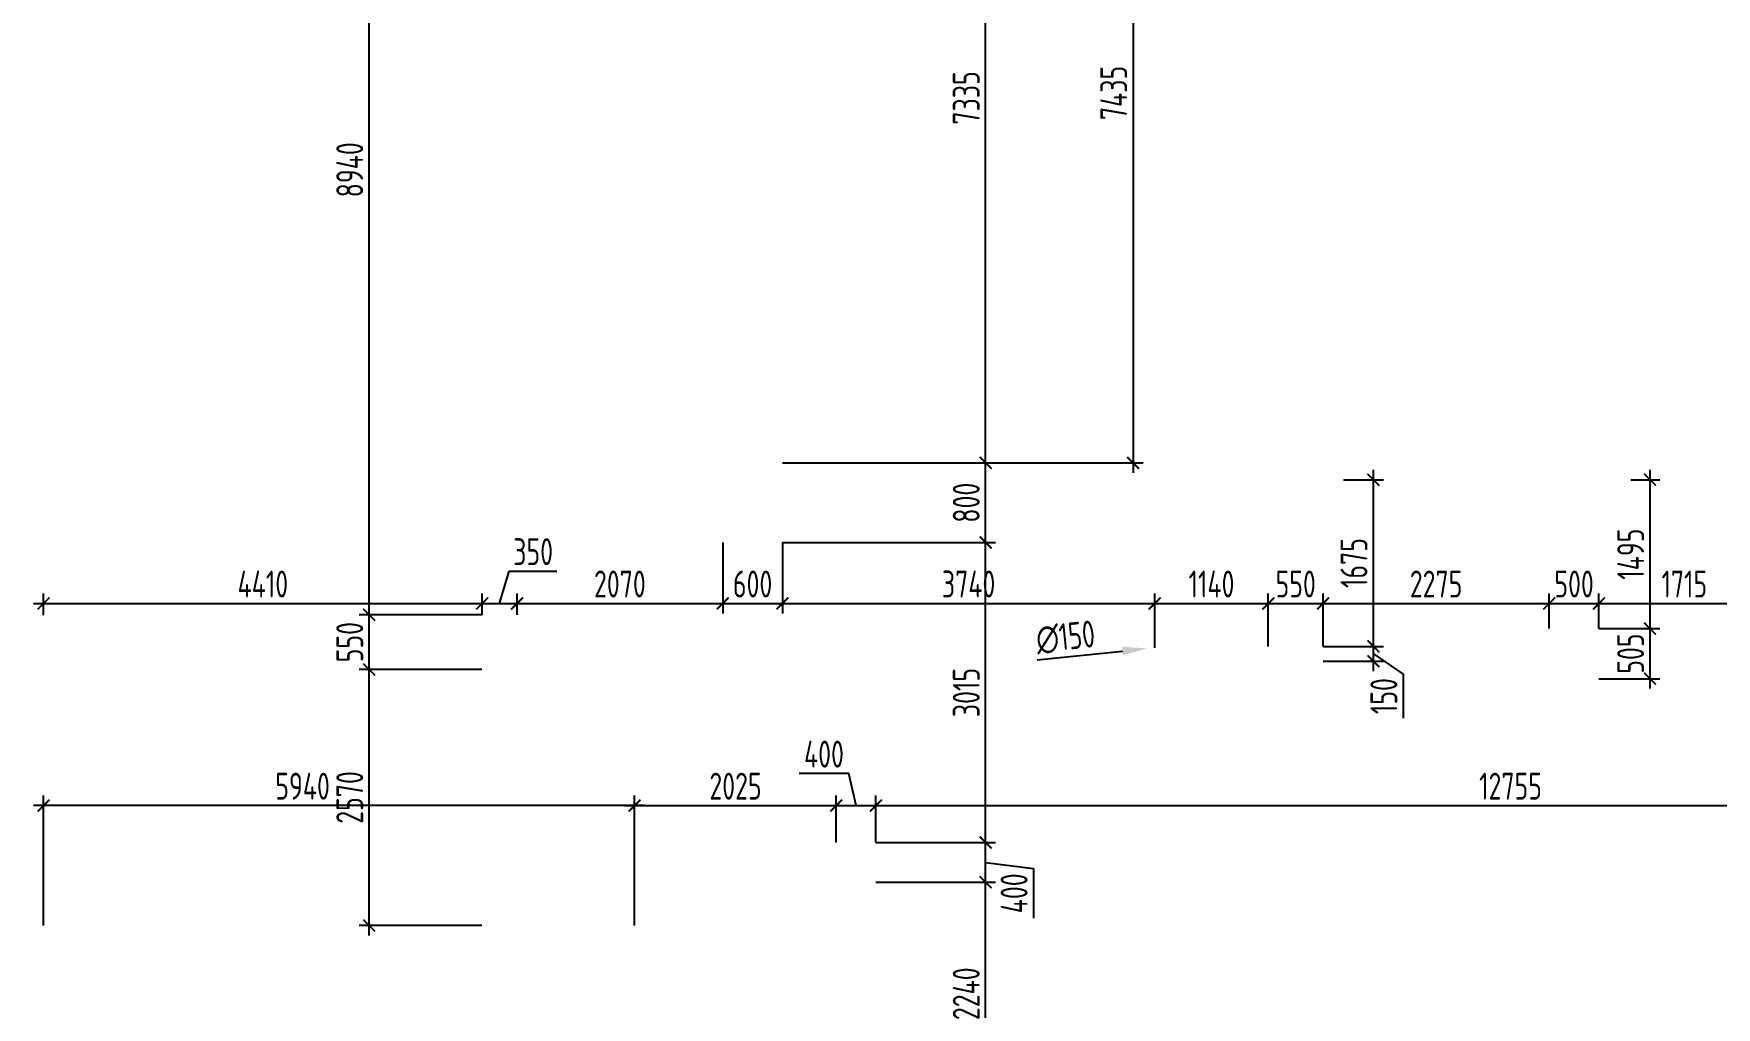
# Model space of a CAD drawing. Header units: millimetres. Extents: x -180271 to 536090, y 55086 to 131231.
# Drawn here: x 460994 to 477906, y 105749 to 115530 of the extents above; entities that cross this region are included whole.
import ezdxf

# ---------------------------------------------------------------- set-up
doc = ezdxf.new("R2010")
doc.units = ezdxf.units.MM
doc.layers.add('РАЗМЕРЫ КРОВЛИ ОВ', color=204, linetype='Continuous')
doc.layers.get('0').off()
doc.styles.add('ISOCPEUR', font='isocpeur.ttf', dxfattribs={"width": 0.7})
doc.dimstyles.new('R_100', dxfattribs={"dimtxt": 270, "dimasz": 120, "dimexe": 100, "dimexo": 0, "dimgap": 60, "dimtad": 1, "dimdec": 0, "dimrnd": 5, "dimzin": 0, "dimdsep": 46, "dimtxsty": 'ISOCPEUR', "dimblk": 'ARCHTICK', "dimcen": 0, "dimdle": 100, "dimclrd": 256, "dimclre": 256, "dimclrt": 256, "dimadec": 0, "dimazin": 0, "dimtfac": 2, "dimtdec": 0, "dimtofl": 0, "dimtmove": 1, "dimatfit": 3, "dimfxl": 1, "dimtvp": 3, "dimtolj": 1, "dimtzin": 0, "dimarcsym": 0})

# ---------------------------------------------------------------- blocks, each defined once
blk = doc.blocks.new('_ArchTick')
at = {"color": 0, "linetype": 'ByBlock', "const_width": 0.15}
blk.add_lwpolyline([(-0.5, -0.5), (0.5, 0.5)], dxfattribs=at)
blk = doc.blocks.new('*D3901')
at = {"layer": 'РАЗМЕРЫ КРОВЛИ ОВ', "lineweight": -2, "transparency": 16777216}
for p, q in [((470562, 104664), (470562, 107105)), ((469459, 107005), (470662, 107005)), ((469295, 104764), (470662, 104764))]:
    blk.add_line(p, q, dxfattribs=at)
at = {"layer": 'РАЗМЕРЫ КРОВЛИ ОВ', "lineweight": -2, "transparency": 16777216, "xscale": 120, "yscale": 120, "zscale": 120}
for p, rotation in [((470562, 107005), 90), ((470562, 104764), 270)]:
    blk.add_blockref('_ArchTick', p, dxfattribs=dict(at, rotation=rotation))
at = {"layer": 'РАЗМЕРЫ КРОВЛИ ОВ', "transparency": 16777216, "insert": (470367, 105885), "char_height": 270, "attachment_point": 5, "rotation": 90, "style": 'ISOCPEUR'}
blk.add_mtext('\\A1;2240', dxfattribs=at)
blk = doc.blocks.new('*D3902')
at = {"layer": 'РАЗМЕРЫ КРОВЛИ ОВ', "lineweight": -2, "transparency": 16777216}
for p, q in [((469459, 107405), (470662, 107405)), ((470562, 106905), (470562, 107505)), ((470562, 107205), (471043, 107143)), ((471043, 107143), (471043, 106645)), ((469459, 107005), (470662, 107005))]:
    blk.add_line(p, q, dxfattribs=at)
at = {"layer": 'РАЗМЕРЫ КРОВЛИ ОВ', "lineweight": -2, "transparency": 16777216, "xscale": 120, "yscale": 120, "zscale": 120}
for p, rotation in [((470562, 107405), 90), ((470562, 107005), 270)]:
    blk.add_blockref('_ArchTick', p, dxfattribs=dict(at, rotation=rotation))
at = {"layer": 'РАЗМЕРЫ КРОВЛИ ОВ', "transparency": 16777216, "insert": (470848, 106894), "char_height": 270, "attachment_point": 5, "rotation": 90, "style": 'ISOCPEUR'}
blk.add_mtext('\\A1;400', dxfattribs=at)
blk = doc.blocks.new('*D3903')
at = {"layer": 'РАЗМЕРЫ КРОВЛИ ОВ', "lineweight": -2, "transparency": 16777216}
for p, q in [((470562, 107305), (470562, 110518)), ((468520, 110418), (470662, 110418)), ((469459, 107405), (470662, 107405))]:
    blk.add_line(p, q, dxfattribs=at)
at = {"layer": 'РАЗМЕРЫ КРОВЛИ ОВ', "lineweight": -2, "transparency": 16777216, "xscale": 120, "yscale": 120, "zscale": 120}
for p, rotation in [((470562, 110418), 90), ((470562, 107405), 270)]:
    blk.add_blockref('_ArchTick', p, dxfattribs=dict(at, rotation=rotation))
at = {"layer": 'РАЗМЕРЫ КРОВЛИ ОВ', "transparency": 16777216, "insert": (470367, 108911), "char_height": 270, "attachment_point": 5, "rotation": 90, "style": 'ISOCPEUR'}
blk.add_mtext('\\A1;3015', dxfattribs=at)
blk = doc.blocks.new('*D3904')
at = {"layer": 'РАЗМЕРЫ КРОВЛИ ОВ', "lineweight": -2, "transparency": 16777216}
for p, q in [((470562, 110318), (470562, 111318)), ((468520, 111218), (470662, 111218)), ((468520, 110418), (470662, 110418))]:
    blk.add_line(p, q, dxfattribs=at)
at = {"layer": 'РАЗМЕРЫ КРОВЛИ ОВ', "lineweight": -2, "transparency": 16777216, "xscale": 120, "yscale": 120, "zscale": 120}
for p, rotation in [((470562, 111218), 90), ((470562, 110418), 270)]:
    blk.add_blockref('_ArchTick', p, dxfattribs=dict(at, rotation=rotation))
at = {"layer": 'РАЗМЕРЫ КРОВЛИ ОВ', "transparency": 16777216, "insert": (470367, 110818), "char_height": 270, "attachment_point": 5, "rotation": 90, "style": 'ISOCPEUR'}
blk.add_mtext('\\A1;800', dxfattribs=at)
blk = doc.blocks.new('*D3905')
at = {"layer": 'РАЗМЕРЫ КРОВЛИ ОВ', "lineweight": -2, "transparency": 16777216}
for p, q in [((470047, 118551), (470662, 118551)), ((470562, 111118), (470562, 118651)), ((468520, 111218), (470662, 111218))]:
    blk.add_line(p, q, dxfattribs=at)
at = {"layer": 'РАЗМЕРЫ КРОВЛИ ОВ', "lineweight": -2, "transparency": 16777216, "xscale": 120, "yscale": 120, "zscale": 120}
for p, rotation in [((470562, 118551), 90), ((470562, 111218), 270)]:
    blk.add_blockref('_ArchTick', p, dxfattribs=dict(at, rotation=rotation))
at = {"layer": 'РАЗМЕРЫ КРОВЛИ ОВ', "transparency": 16777216, "insert": (470367, 114884), "char_height": 270, "attachment_point": 5, "rotation": 90, "style": 'ISOCPEUR'}
blk.add_mtext('\\A1;7335', dxfattribs=at)
blk = doc.blocks.new('*D3930')
at = {"layer": 'РАЗМЕРЫ КРОВЛИ ОВ', "lineweight": -2, "transparency": 16777216}
for p, q in [((466934, 107775), (469161, 107775)), ((467034, 106571), (467034, 107875)), ((469061, 107405), (469061, 107875))]:
    blk.add_line(p, q, dxfattribs=at)
at = {"layer": 'РАЗМЕРЫ КРОВЛИ ОВ', "lineweight": -2, "transparency": 16777216, "xscale": 120, "yscale": 120, "zscale": 120, "rotation": 180}
blk.add_blockref('_ArchTick', (467034, 107775), dxfattribs=at)
at = {"layer": 'РАЗМЕРЫ КРОВЛИ ОВ', "lineweight": -2, "transparency": 16777216, "xscale": 120, "yscale": 120, "zscale": 120}
blk.add_blockref('_ArchTick', (469061, 107775), dxfattribs=at)
at = {"layer": 'РАЗМЕРЫ КРОВЛИ ОВ', "transparency": 16777216, "insert": (468048, 107970), "char_height": 270, "attachment_point": 5, "style": 'ISOCPEUR'}
blk.add_mtext('\\A1;2025', dxfattribs=at)
blk = doc.blocks.new('*D3931')
at = {"layer": 'РАЗМЕРЫ КРОВЛИ ОВ', "lineweight": -2, "transparency": 16777216}
for p, q in [((469186, 108097), (468688, 108097)), ((469260, 107775), (469186, 108097)), ((468961, 107775), (469559, 107775)), ((469061, 107405), (469061, 107875)), ((469459, 107405), (469459, 107875))]:
    blk.add_line(p, q, dxfattribs=at)
at = {"layer": 'РАЗМЕРЫ КРОВЛИ ОВ', "lineweight": -2, "transparency": 16777216, "xscale": 120, "yscale": 120, "zscale": 120, "rotation": 180}
blk.add_blockref('_ArchTick', (469061, 107775), dxfattribs=at)
at = {"layer": 'РАЗМЕРЫ КРОВЛИ ОВ', "lineweight": -2, "transparency": 16777216, "xscale": 120, "yscale": 120, "zscale": 120}
blk.add_blockref('_ArchTick', (469459, 107775), dxfattribs=at)
at = {"layer": 'РАЗМЕРЫ КРОВЛИ ОВ', "transparency": 16777216, "insert": (468937, 108292), "char_height": 270, "attachment_point": 5, "style": 'ISOCPEUR'}
blk.add_mtext('\\A1;400', dxfattribs=at)
blk = doc.blocks.new('*D3932')
at = {"layer": 'РАЗМЕРЫ КРОВЛИ ОВ', "lineweight": -2, "transparency": 16777216}
for p, q in [((469359, 107775), (482314, 107775)), ((469459, 107405), (469459, 107875)), ((482214, 106136), (482214, 107875))]:
    blk.add_line(p, q, dxfattribs=at)
at = {"layer": 'РАЗМЕРЫ КРОВЛИ ОВ', "lineweight": -2, "transparency": 16777216, "xscale": 120, "yscale": 120, "zscale": 120, "rotation": 180}
blk.add_blockref('_ArchTick', (469459, 107775), dxfattribs=at)
at = {"layer": 'РАЗМЕРЫ КРОВЛИ ОВ', "lineweight": -2, "transparency": 16777216, "xscale": 120, "yscale": 120, "zscale": 120}
blk.add_blockref('_ArchTick', (482214, 107775), dxfattribs=at)
at = {"layer": 'РАЗМЕРЫ КРОВЛИ ОВ', "transparency": 16777216, "insert": (475837, 107970), "char_height": 270, "attachment_point": 5, "style": 'ISOCPEUR'}
blk.add_mtext('\\A1;12755', dxfattribs=at)
blk = doc.blocks.new('*D3933')
at = {"layer": 'РАЗМЕРЫ КРОВЛИ ОВ', "lineweight": -2, "transparency": 16777216}
for p, q in [((460994, 109806), (465602, 109806)), ((461094, 109688), (461094, 109906)), ((465502, 109692), (465502, 109906))]:
    blk.add_line(p, q, dxfattribs=at)
at = {"layer": 'РАЗМЕРЫ КРОВЛИ ОВ', "lineweight": -2, "transparency": 16777216, "xscale": 120, "yscale": 120, "zscale": 120, "rotation": 180}
blk.add_blockref('_ArchTick', (461094, 109806), dxfattribs=at)
at = {"layer": 'РАЗМЕРЫ КРОВЛИ ОВ', "lineweight": -2, "transparency": 16777216, "xscale": 120, "yscale": 120, "zscale": 120}
blk.add_blockref('_ArchTick', (465502, 109806), dxfattribs=at)
at = {"layer": 'РАЗМЕРЫ КРОВЛИ ОВ', "transparency": 16777216, "insert": (463298, 110001), "char_height": 270, "attachment_point": 5, "style": 'ISOCPEUR'}
blk.add_mtext('\\A1;4410', dxfattribs=at)
blk = doc.blocks.new('*D3934')
at = {"layer": 'РАЗМЕРЫ КРОВЛИ ОВ', "lineweight": -2, "transparency": 16777216}
for p, q in [((465677, 109806), (465774, 110131)), ((465774, 110131), (466253, 110131)), ((465402, 109806), (465952, 109806)), ((465502, 109692), (465502, 109906)), ((465852, 109692), (465852, 109906))]:
    blk.add_line(p, q, dxfattribs=at)
at = {"layer": 'РАЗМЕРЫ КРОВЛИ ОВ', "lineweight": -2, "transparency": 16777216, "xscale": 120, "yscale": 120, "zscale": 120, "rotation": 180}
blk.add_blockref('_ArchTick', (465502, 109806), dxfattribs=at)
at = {"layer": 'РАЗМЕРЫ КРОВЛИ ОВ', "lineweight": -2, "transparency": 16777216, "xscale": 120, "yscale": 120, "zscale": 120}
blk.add_blockref('_ArchTick', (465852, 109806), dxfattribs=at)
at = {"layer": 'РАЗМЕРЫ КРОВЛИ ОВ', "transparency": 16777216, "insert": (466014, 110326), "char_height": 270, "attachment_point": 5, "style": 'ISOCPEUR'}
blk.add_mtext('\\A1;350', dxfattribs=at)
blk = doc.blocks.new('*D3935')
at = {"layer": 'РАЗМЕРЫ КРОВЛИ ОВ', "lineweight": -2, "transparency": 16777216}
for p, q in [((467920, 110418), (467920, 109706)), ((465752, 109806), (468020, 109806)), ((465852, 109692), (465852, 109906))]:
    blk.add_line(p, q, dxfattribs=at)
at = {"layer": 'РАЗМЕРЫ КРОВЛИ ОВ', "lineweight": -2, "transparency": 16777216, "xscale": 120, "yscale": 120, "zscale": 120, "rotation": 180}
blk.add_blockref('_ArchTick', (465852, 109806), dxfattribs=at)
at = {"layer": 'РАЗМЕРЫ КРОВЛИ ОВ', "lineweight": -2, "transparency": 16777216, "xscale": 120, "yscale": 120, "zscale": 120}
blk.add_blockref('_ArchTick', (467920, 109806), dxfattribs=at)
at = {"layer": 'РАЗМЕРЫ КРОВЛИ ОВ', "transparency": 16777216, "insert": (466886, 110001), "char_height": 270, "attachment_point": 5, "style": 'ISOCPEUR'}
blk.add_mtext('\\A1;2070', dxfattribs=at)
blk = doc.blocks.new('*D3936')
at = {"layer": 'РАЗМЕРЫ КРОВЛИ ОВ', "lineweight": -2, "transparency": 16777216}
for p, q in [((467920, 110418), (467920, 109706)), ((468520, 110418), (468520, 109706)), ((467820, 109806), (468620, 109806))]:
    blk.add_line(p, q, dxfattribs=at)
at = {"layer": 'РАЗМЕРЫ КРОВЛИ ОВ', "lineweight": -2, "transparency": 16777216, "xscale": 120, "yscale": 120, "zscale": 120, "rotation": 180}
blk.add_blockref('_ArchTick', (467920, 109806), dxfattribs=at)
at = {"layer": 'РАЗМЕРЫ КРОВЛИ ОВ', "lineweight": -2, "transparency": 16777216, "xscale": 120, "yscale": 120, "zscale": 120}
blk.add_blockref('_ArchTick', (468520, 109806), dxfattribs=at)
at = {"layer": 'РАЗМЕРЫ КРОВЛИ ОВ', "transparency": 16777216, "insert": (468220, 110001), "char_height": 270, "attachment_point": 5, "style": 'ISOCPEUR'}
blk.add_mtext('\\A1;600', dxfattribs=at)
blk = doc.blocks.new('*D3937')
at = {"layer": 'РАЗМЕРЫ КРОВЛИ ОВ', "lineweight": -2, "transparency": 16777216}
for p, q in [((468520, 110418), (468520, 109706)), ((468420, 109806), (472361, 109806)), ((472261, 109361), (472261, 109906))]:
    blk.add_line(p, q, dxfattribs=at)
at = {"layer": 'РАЗМЕРЫ КРОВЛИ ОВ', "lineweight": -2, "transparency": 16777216, "xscale": 120, "yscale": 120, "zscale": 120, "rotation": 180}
blk.add_blockref('_ArchTick', (468520, 109806), dxfattribs=at)
at = {"layer": 'РАЗМЕРЫ КРОВЛИ ОВ', "lineweight": -2, "transparency": 16777216, "xscale": 120, "yscale": 120, "zscale": 120}
blk.add_blockref('_ArchTick', (472261, 109806), dxfattribs=at)
at = {"layer": 'РАЗМЕРЫ КРОВЛИ ОВ', "transparency": 16777216, "insert": (470391, 110001), "char_height": 270, "attachment_point": 5, "style": 'ISOCPEUR'}
blk.add_mtext('\\A1;3740', dxfattribs=at)
blk = doc.blocks.new('*D3938')
at = {"layer": 'РАЗМЕРЫ КРОВЛИ ОВ', "lineweight": -2, "transparency": 16777216}
for p, q in [((472161, 109806), (473503, 109806)), ((472261, 109361), (472261, 109906)), ((473403, 109375), (473403, 109906))]:
    blk.add_line(p, q, dxfattribs=at)
at = {"layer": 'РАЗМЕРЫ КРОВЛИ ОВ', "lineweight": -2, "transparency": 16777216, "xscale": 120, "yscale": 120, "zscale": 120, "rotation": 180}
blk.add_blockref('_ArchTick', (472261, 109806), dxfattribs=at)
at = {"layer": 'РАЗМЕРЫ КРОВЛИ ОВ', "lineweight": -2, "transparency": 16777216, "xscale": 120, "yscale": 120, "zscale": 120}
blk.add_blockref('_ArchTick', (473403, 109806), dxfattribs=at)
at = {"layer": 'РАЗМЕРЫ КРОВЛИ ОВ', "transparency": 16777216, "insert": (472832, 110001), "char_height": 270, "attachment_point": 5, "style": 'ISOCPEUR'}
blk.add_mtext('\\A1;1140', dxfattribs=at)
blk = doc.blocks.new('*D3939')
at = {"layer": 'РАЗМЕРЫ КРОВЛИ ОВ', "lineweight": -2, "transparency": 16777216}
for p, q in [((473303, 109806), (474053, 109806)), ((473403, 109375), (473403, 109906)), ((473953, 109375), (473953, 109906))]:
    blk.add_line(p, q, dxfattribs=at)
at = {"layer": 'РАЗМЕРЫ КРОВЛИ ОВ', "lineweight": -2, "transparency": 16777216, "xscale": 120, "yscale": 120, "zscale": 120, "rotation": 180}
blk.add_blockref('_ArchTick', (473403, 109806), dxfattribs=at)
at = {"layer": 'РАЗМЕРЫ КРОВЛИ ОВ', "lineweight": -2, "transparency": 16777216, "xscale": 120, "yscale": 120, "zscale": 120}
blk.add_blockref('_ArchTick', (473953, 109806), dxfattribs=at)
at = {"layer": 'РАЗМЕРЫ КРОВЛИ ОВ', "transparency": 16777216, "insert": (473678, 110001), "char_height": 270, "attachment_point": 5, "style": 'ISOCPEUR'}
blk.add_mtext('\\A1;550', dxfattribs=at)
blk = doc.blocks.new('*D3940')
at = {"layer": 'РАЗМЕРЫ КРОВЛИ ОВ', "lineweight": -2, "transparency": 16777216}
for p, q in [((473853, 109806), (476326, 109806)), ((473953, 109375), (473953, 109906)), ((476226, 109553), (476226, 109906))]:
    blk.add_line(p, q, dxfattribs=at)
at = {"layer": 'РАЗМЕРЫ КРОВЛИ ОВ', "lineweight": -2, "transparency": 16777216, "xscale": 120, "yscale": 120, "zscale": 120, "rotation": 180}
blk.add_blockref('_ArchTick', (473953, 109806), dxfattribs=at)
at = {"layer": 'РАЗМЕРЫ КРОВЛИ ОВ', "lineweight": -2, "transparency": 16777216, "xscale": 120, "yscale": 120, "zscale": 120}
blk.add_blockref('_ArchTick', (476226, 109806), dxfattribs=at)
at = {"layer": 'РАЗМЕРЫ КРОВЛИ ОВ', "transparency": 16777216, "insert": (475089, 110001), "char_height": 270, "attachment_point": 5, "style": 'ISOCPEUR'}
blk.add_mtext('\\A1;2275', dxfattribs=at)
blk = doc.blocks.new('*D3941')
at = {"layer": 'РАЗМЕРЫ КРОВЛИ ОВ', "lineweight": -2, "transparency": 16777216}
for p, q in [((476126, 109806), (476826, 109806)), ((476226, 109553), (476226, 109906)), ((476726, 109553), (476726, 109906))]:
    blk.add_line(p, q, dxfattribs=at)
at = {"layer": 'РАЗМЕРЫ КРОВЛИ ОВ', "lineweight": -2, "transparency": 16777216, "xscale": 120, "yscale": 120, "zscale": 120, "rotation": 180}
blk.add_blockref('_ArchTick', (476226, 109806), dxfattribs=at)
at = {"layer": 'РАЗМЕРЫ КРОВЛИ ОВ', "lineweight": -2, "transparency": 16777216, "xscale": 120, "yscale": 120, "zscale": 120}
blk.add_blockref('_ArchTick', (476726, 109806), dxfattribs=at)
at = {"layer": 'РАЗМЕРЫ КРОВЛИ ОВ', "transparency": 16777216, "insert": (476476, 110001), "char_height": 270, "attachment_point": 5, "style": 'ISOCPEUR'}
blk.add_mtext('\\A1;500', dxfattribs=at)
blk = doc.blocks.new('*D3942')
at = {"layer": 'РАЗМЕРЫ КРОВЛИ ОВ', "lineweight": -2, "transparency": 16777216}
for p, q in [((476626, 109806), (478541, 109806)), ((476726, 109553), (476726, 109906)), ((478441, 109290), (478441, 109906))]:
    blk.add_line(p, q, dxfattribs=at)
at = {"layer": 'РАЗМЕРЫ КРОВЛИ ОВ', "lineweight": -2, "transparency": 16777216, "xscale": 120, "yscale": 120, "zscale": 120, "rotation": 180}
blk.add_blockref('_ArchTick', (476726, 109806), dxfattribs=at)
at = {"layer": 'РАЗМЕРЫ КРОВЛИ ОВ', "lineweight": -2, "transparency": 16777216, "xscale": 120, "yscale": 120, "zscale": 120}
blk.add_blockref('_ArchTick', (478441, 109806), dxfattribs=at)
at = {"layer": 'РАЗМЕРЫ КРОВЛИ ОВ', "transparency": 16777216, "insert": (477584, 110001), "char_height": 270, "attachment_point": 5, "style": 'ISOCPEUR'}
blk.add_mtext('\\A1;1715', dxfattribs=at)
blk = doc.blocks.new('*D3944')
at = {"layer": 'РАЗМЕРЫ КРОВЛИ ОВ', "lineweight": -2, "transparency": 16777216}
for p, q in [((465500, 109142), (464266, 109142)), ((464366, 106471), (464366, 109242)), ((465500, 106571), (464266, 106571))]:
    blk.add_line(p, q, dxfattribs=at)
at = {"layer": 'РАЗМЕРЫ КРОВЛИ ОВ', "lineweight": -2, "transparency": 16777216, "xscale": 120, "yscale": 120, "zscale": 120}
for p, rotation in [((464366, 109142), 90), ((464366, 106571), 270)]:
    blk.add_blockref('_ArchTick', p, dxfattribs=dict(at, rotation=rotation))
at = {"layer": 'РАЗМЕРЫ КРОВЛИ ОВ', "transparency": 16777216, "insert": (464171, 107857), "char_height": 270, "attachment_point": 5, "rotation": 90, "style": 'ISOCPEUR'}
blk.add_mtext('\\A1;2570', dxfattribs=at)
blk = doc.blocks.new('*D3945')
at = {"layer": 'РАЗМЕРЫ КРОВЛИ ОВ', "lineweight": -2, "transparency": 16777216}
for p, q in [((464366, 109042), (464366, 109792)), ((465502, 109692), (464266, 109692)), ((465500, 109142), (464266, 109142))]:
    blk.add_line(p, q, dxfattribs=at)
at = {"layer": 'РАЗМЕРЫ КРОВЛИ ОВ', "lineweight": -2, "transparency": 16777216, "xscale": 120, "yscale": 120, "zscale": 120}
for p, rotation in [((464366, 109692), 90), ((464366, 109142), 270)]:
    blk.add_blockref('_ArchTick', p, dxfattribs=dict(at, rotation=rotation))
at = {"layer": 'РАЗМЕРЫ КРОВЛИ ОВ', "transparency": 16777216, "insert": (464171, 109417), "char_height": 270, "attachment_point": 5, "rotation": 90, "style": 'ISOCPEUR'}
blk.add_mtext('\\A1;550', dxfattribs=at)
blk = doc.blocks.new('*D3946')
at = {"layer": 'РАЗМЕРЫ КРОВЛИ ОВ', "lineweight": -2, "transparency": 16777216}
for p, q in [((464366, 109592), (464366, 118731)), ((464604, 118631), (464266, 118631)), ((465502, 109692), (464266, 109692))]:
    blk.add_line(p, q, dxfattribs=at)
at = {"layer": 'РАЗМЕРЫ КРОВЛИ ОВ', "lineweight": -2, "transparency": 16777216, "xscale": 120, "yscale": 120, "zscale": 120}
for p, rotation in [((464366, 118631), 90), ((464366, 109692), 270)]:
    blk.add_blockref('_ArchTick', p, dxfattribs=dict(at, rotation=rotation))
at = {"layer": 'РАЗМЕРЫ КРОВЛИ ОВ', "transparency": 16777216, "insert": (464171, 114162), "char_height": 270, "attachment_point": 5, "rotation": 90, "style": 'ISOCPEUR'}
blk.add_mtext('\\A1;8940', dxfattribs=at)
blk = doc.blocks.new('*D3959')
at = {"layer": 'РАЗМЕРЫ КРОВЛИ ОВ', "lineweight": -2, "transparency": 16777216}
for p, q in [((472044, 118751), (472044, 111118)), ((471374, 118651), (472144, 118651)), ((470662, 111218), (472144, 111218))]:
    blk.add_line(p, q, dxfattribs=at)
at = {"layer": 'РАЗМЕРЫ КРОВЛИ ОВ', "lineweight": -2, "transparency": 16777216, "xscale": 120, "yscale": 120, "zscale": 120}
for p, rotation in [((472044, 118651), 90), ((472044, 111218), 270)]:
    blk.add_blockref('_ArchTick', p, dxfattribs=dict(at, rotation=rotation))
at = {"layer": 'РАЗМЕРЫ КРОВЛИ ОВ', "transparency": 16777216, "insert": (471849, 114934), "char_height": 270, "attachment_point": 5, "rotation": 90, "style": 'ISOCPEUR'}
blk.add_mtext('\\A1;7435', dxfattribs=at)
blk = doc.blocks.new('*D3964')
at = {"layer": 'РАЗМЕРЫ КРОВЛИ ОВ', "lineweight": -2, "transparency": 16777216}
for p, q in [((467134, 107775), (460994, 107775)), ((461094, 106571), (461094, 107875)), ((467034, 106571), (467034, 107875))]:
    blk.add_line(p, q, dxfattribs=at)
at = {"layer": 'РАЗМЕРЫ КРОВЛИ ОВ', "lineweight": -2, "transparency": 16777216, "xscale": 120, "yscale": 120, "zscale": 120, "rotation": 180}
blk.add_blockref('_ArchTick', (461094, 107775), dxfattribs=at)
at = {"layer": 'РАЗМЕРЫ КРОВЛИ ОВ', "lineweight": -2, "transparency": 16777216, "xscale": 120, "yscale": 120, "zscale": 120}
blk.add_blockref('_ArchTick', (467034, 107775), dxfattribs=at)
at = {"layer": 'РАЗМЕРЫ КРОВЛИ ОВ', "transparency": 16777216, "insert": (463697, 107970), "char_height": 270, "attachment_point": 5, "style": 'ISOCPEUR'}
blk.add_mtext('\\A1;5940', dxfattribs=at)
blk = doc.blocks.new('*D4039')
at = {"layer": 'РАЗМЕРЫ КРОВЛИ ОВ', "lineweight": -2, "transparency": 16777216}
for p, q in [((474459, 109125), (474459, 109475)), ((473953, 109375), (474559, 109375)), ((474459, 109300), (474759, 109095)), ((473953, 109225), (474559, 109225)), ((474759, 109095), (474759, 108654))]:
    blk.add_line(p, q, dxfattribs=at)
at = {"layer": 'РАЗМЕРЫ КРОВЛИ ОВ', "lineweight": -2, "transparency": 16777216, "xscale": 120, "yscale": 120, "zscale": 120}
for p, rotation in [((474459, 109375), 90), ((474459, 109225), 270)]:
    blk.add_blockref('_ArchTick', p, dxfattribs=dict(at, rotation=rotation))
at = {"layer": 'РАЗМЕРЫ КРОВЛИ ОВ', "transparency": 16777216, "insert": (474564, 108875), "char_height": 270, "attachment_point": 5, "rotation": 90, "style": 'ISOCPEUR'}
blk.add_mtext('\\A1;150', dxfattribs=at)
blk = doc.blocks.new('*D4040')
at = {"layer": 'РАЗМЕРЫ КРОВЛИ ОВ', "lineweight": -2, "transparency": 16777216}
for p, q in [((474459, 109275), (474459, 111149)), ((474158, 111049), (474559, 111049)), ((473953, 109375), (474559, 109375))]:
    blk.add_line(p, q, dxfattribs=at)
at = {"layer": 'РАЗМЕРЫ КРОВЛИ ОВ', "lineweight": -2, "transparency": 16777216, "xscale": 120, "yscale": 120, "zscale": 120}
for p, rotation in [((474459, 111049), 90), ((474459, 109375), 270)]:
    blk.add_blockref('_ArchTick', p, dxfattribs=dict(at, rotation=rotation))
at = {"layer": 'РАЗМЕРЫ КРОВЛИ ОВ', "transparency": 16777216, "insert": (474264, 110212), "char_height": 270, "attachment_point": 5, "rotation": 90, "style": 'ISOCPEUR'}
blk.add_mtext('\\A1;1675', dxfattribs=at)
blk = doc.blocks.new('*D4041')
at = {"layer": 'РАЗМЕРЫ КРОВЛИ ОВ', "lineweight": -2, "transparency": 16777216}
for p, q in [((477239, 108950), (477239, 109653)), ((476726, 109553), (477339, 109553)), ((476726, 109050), (477339, 109050))]:
    blk.add_line(p, q, dxfattribs=at)
at = {"layer": 'РАЗМЕРЫ КРОВЛИ ОВ', "lineweight": -2, "transparency": 16777216, "xscale": 120, "yscale": 120, "zscale": 120}
for p, rotation in [((477239, 109553), 90), ((477239, 109050), 270)]:
    blk.add_blockref('_ArchTick', p, dxfattribs=dict(at, rotation=rotation))
at = {"layer": 'РАЗМЕРЫ КРОВЛИ ОВ', "transparency": 16777216, "insert": (477044, 109302), "char_height": 270, "attachment_point": 5, "rotation": 90, "style": 'ISOCPEUR'}
blk.add_mtext('\\A1;505', dxfattribs=at)
blk = doc.blocks.new('*D4042')
at = {"layer": 'РАЗМЕРЫ КРОВЛИ ОВ', "lineweight": -2, "transparency": 16777216}
for p, q in [((477239, 109453), (477239, 111149)), ((477046, 111049), (477339, 111049)), ((476726, 109553), (477339, 109553))]:
    blk.add_line(p, q, dxfattribs=at)
at = {"layer": 'РАЗМЕРЫ КРОВЛИ ОВ', "lineweight": -2, "transparency": 16777216, "xscale": 120, "yscale": 120, "zscale": 120}
for p, rotation in [((477239, 111049), 90), ((477239, 109553), 270)]:
    blk.add_blockref('_ArchTick', p, dxfattribs=dict(at, rotation=rotation))
at = {"layer": 'РАЗМЕРЫ КРОВЛИ ОВ', "transparency": 16777216, "insert": (477044, 110301), "char_height": 270, "attachment_point": 5, "rotation": 90, "style": 'ISOCPEUR'}
blk.add_mtext('\\A1;1495', dxfattribs=at)
blk = doc.blocks.new('*D4044')
at = {"layer": 'РАЗМЕРЫ КРОВЛИ ОВ', "lineweight": -2, "transparency": 16777216}
blk.add_line((471081, 109240), (471938, 109328), dxfattribs=at)
at = {"layer": 'РАЗМЕРЫ КРОВЛИ ОВ', "transparency": 16777216}
blk.add_solid([(471933, 109370), (471942, 109287), (472186, 109354)], dxfattribs=at)
at = {"layer": 'РАЗМЕРЫ КРОВЛИ ОВ', "transparency": 16777216, "insert": (471365, 109465), "char_height": 270, "attachment_point": 5, "rotation": 5.856, "style": 'ISOCPEUR'}
blk.add_mtext('\\A1;∅150', dxfattribs=at)

msp = doc.modelspace()

# ---------------------------------------------------------------- dimensions: what is measured, and where the dimension line sits
at = {"layer": 'РАЗМЕРЫ КРОВЛИ ОВ'}
for base, p1, p2, picture, middle in [((464365.9, 118630.7), (465501.8, 109692.4), (464604, 118630.7), '*D3946', (464170.9, 114161.5)), ((472044.3, 111217.8), (471374.2, 118650.7), (470662.3, 111217.8), '*D3959', (471849.3, 114934.2)), ((470562.3, 118550.7), (468520.3, 111217.8), (470047.1, 118550.7), '*D3905', (470367.3, 114884.2)), ((470562.3, 111217.8), (468520.3, 110417.8), (468520.3, 111217.8), '*D3904', (470367.3, 110817.8)), ((474459.2, 111049.4), (473952.8, 109375.3), (474158.2, 111049.4), '*D4040', (474264.2, 110212.4)), ((477239.3, 111049.4), (476725.7, 109553.2), (477045.6, 111049.4), '*D4042', (477044.3, 110301.3)), ((470562.3, 110417.8), (469459.2, 107404.9), (468520.3, 110417.8), '*D3903', (470367.3, 108911.4)), ((464365.9, 109692.4), (465500.3, 109142.4), (465501.8, 109692.4), '*D3945', (464170.9, 109417.4)), ((477239.3, 109553.2), (476725.7, 109050.5), (476725.7, 109553.2), '*D4041', (477044.3, 109301.9)), ((464365.9, 109142.4), (465500.3, 106570.7), (465500.3, 109142.4), '*D3944', (464170.9, 107856.5)), ((470562.3, 107004.9), (469295.4, 104764.5), (469459.2, 107004.9), '*D3901', (470367.3, 105884.7))]:
    dim = msp.add_linear_dim(base=base, p1=p1, p2=p2, angle=90, dimstyle='R_100', override={"dimpost": '\\X'}, dxfattribs=at)
    dim.commit()
    dim.dimension.update_dxf_attribs({"geometry": picture, "text_midpoint": middle})
for base, p1, p2, picture, middle in [((465851.8, 109806.4), (465501.8, 109692.4), (465851.8, 109692.4), '*D3934', (465834.3, 110326.4)), ((467920.328, 109806.4042), (465851.7702, 109692.412), (467920.328, 110417.801), '*D3935', (466886.0491, 110001.4042)), ((468520.3, 109806.4), (467920.3, 110417.8), (468520.3, 110417.8), '*D3936', (468220.3, 110001.4)), ((472260.9, 109806.4), (468520.3, 110417.8), (472260.9, 109361.2), '*D3937', (470390.6, 110001.4)), ((465501.8, 109806.4), (461094.2, 109688), (465501.8, 109692.4), '*D3933', (463298, 110001.4)), ((473403.1, 109806.4), (472260.9, 109361.2), (473403.1, 109375.3), '*D3938', (472832, 110001.4)), ((473952.8, 109806.4), (473403.1, 109375.3), (473952.8, 109375.3), '*D3939', (473677.9, 110001.4)), ((476225.7, 109806.4), (473952.8, 109375.3), (476225.7, 109553.2), '*D3940', (475089.3, 110001.4)), ((476725.7, 109806.4), (476225.7, 109553.2), (476725.7, 109553.2), '*D3941', (476475.7, 110001.4)), ((478441.4, 109806.4), (476725.7, 109553.2), (478441.4, 109290.5), '*D3942', (477583.5, 110001.4)), ((469061, 107774.6), (467034.1, 106570.7), (469061, 107404.9), '*D3930', (468047.6, 107969.6)), ((482214.1, 107774.6), (469459.2, 107404.9), (482214.1, 106135.5), '*D3932', (475836.7, 107969.6))]:
    dim = msp.add_linear_dim(base=base, p1=p1, p2=p2, dimstyle='R_100', override={"dimpost": '\\X'}, dxfattribs=at)
    dim.commit()
    dim.dimension.update_dxf_attribs({"geometry": picture, "text_midpoint": middle})
dim = msp.add_diameter_dim_2p(p1=(472335.5, 109368.9), p2=(472186.3, 109353.6), dimstyle='R_100', override={"dimasz": 250, "dimpost": '\\X', "dimblk1": 'ArchTick', "dimsah": 1}, dxfattribs=at)
dim.commit()
dim.dimension.update_dxf_attribs({"geometry": '*D4044', "text_midpoint": (471364.9, 109465.4)})
for base, p1, p2, picture, middle in [((474459.2, 109375.3), (473952.8, 109224.9), (473952.8, 109375.3), '*D4039', (474758.8, 109035.2)), ((470562.3, 107404.9), (469459.2, 107004.9), (469459.2, 107404.9), '*D3902', (471043, 107082.8))]:
    dim = msp.add_linear_dim(base=base, p1=p1, p2=p2, angle=90, dimstyle='R_100', override={"dimpost": '\\X'}, dxfattribs=at)
    dim.commit()
    dim.dimension.update_dxf_attribs({"geometry": picture, "text_midpoint": middle, "dimtype": 160})
for base, p1, p2, picture, middle in [((469459.2, 107774.6), (469061, 107404.9), (469459.2, 107404.9), '*D3931', (469126.2, 108096.9)), ((461094.2, 107774.6), (467034.1, 106570.7), (461094.2, 106570.7), '*D3964', (463697.4, 107774.6))]:
    dim = msp.add_linear_dim(base=base, p1=p1, p2=p2, dimstyle='R_100', override={"dimpost": '\\X'}, dxfattribs=at)
    dim.commit()
    dim.dimension.update_dxf_attribs({"geometry": picture, "text_midpoint": middle, "dimtype": 160})

doc.saveas('drawing.dxf')
